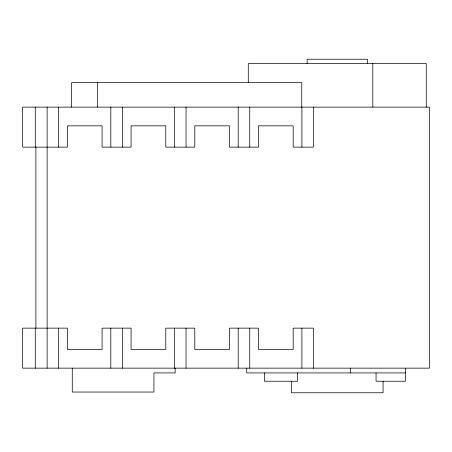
<?xml version="1.0" encoding="UTF-8"?>
<svg xmlns="http://www.w3.org/2000/svg" width="452" height="452" viewBox="0 0 452 452"><rect width="100%" height="100%" fill="white"/><g stroke="black" fill="none" stroke-linecap="round" stroke-linejoin="round"><path stroke-width="0.68" d="M405.5 372.928L246.73 372.928L246.73 368.148M426.281 107.13L426.281 63.591L248.289 63.591L248.289 82.609M405.5 368.148L405.5 381.239L376.053 381.239L376.053 372.928M383.059 381.239L383.059 392.771L291.512 392.771L291.512 381.239M372.815 63.591L372.815 107.13M367.419 63.591L367.419 59.229L307.151 59.229L307.151 63.591M350.639 368.148L350.639 372.928M313.439 107.13L313.439 147.132L293.178 147.132L293.178 125.831L258.471 125.831L258.471 147.132L229.48 147.132L229.48 125.831L194.778 125.831L194.778 147.132L165.788 147.132L165.788 125.831L131.08 125.831L131.08 147.132L102.09 147.132L102.09 125.831L67.382 125.831L67.382 147.132L22.6 147.132L22.6 107.13L429.4 107.13L429.4 368.148L22.6 368.148L22.6 328.141L67.382 328.141L67.382 349.441L102.09 349.441L102.09 328.141L131.08 328.141L131.08 349.441L165.788 349.441L165.788 328.141L194.778 328.141L194.778 349.441L229.48 349.441L229.48 328.141L258.471 328.141L258.471 349.441L293.178 349.441L293.178 328.141L313.439 328.141L313.439 368.148M301.902 107.13L301.902 147.132M301.902 328.141L301.902 368.148M301.755 107.13L301.755 82.609L71.642 82.609L71.642 107.13M297.648 372.928L297.648 381.239L264.392 381.239L264.392 372.928M249.741 107.13L249.741 147.132M249.741 328.141L249.741 368.148M238.21 107.13L238.21 147.132M238.21 328.141L238.21 368.148M186.049 107.13L186.049 147.132M186.049 328.141L186.049 368.148M175.139 368.148L175.139 372.928L153.94 372.928L153.94 392.048L72.269 392.048L72.269 368.148M174.512 107.13L174.512 147.132M174.512 328.141L174.512 368.148M122.351 107.13L122.351 147.132M122.351 328.141L122.351 368.148M110.819 107.13L110.819 147.132M110.819 328.141L110.819 368.148M97.621 82.609L97.621 107.13M58.658 107.13L58.658 147.132M58.658 328.141L58.658 368.148M47.121 107.13L47.121 368.148M35.9 147.132L35.9 328.141M35.279 107.13L35.279 147.132M35.279 328.141L35.279 368.148"/></g></svg>
